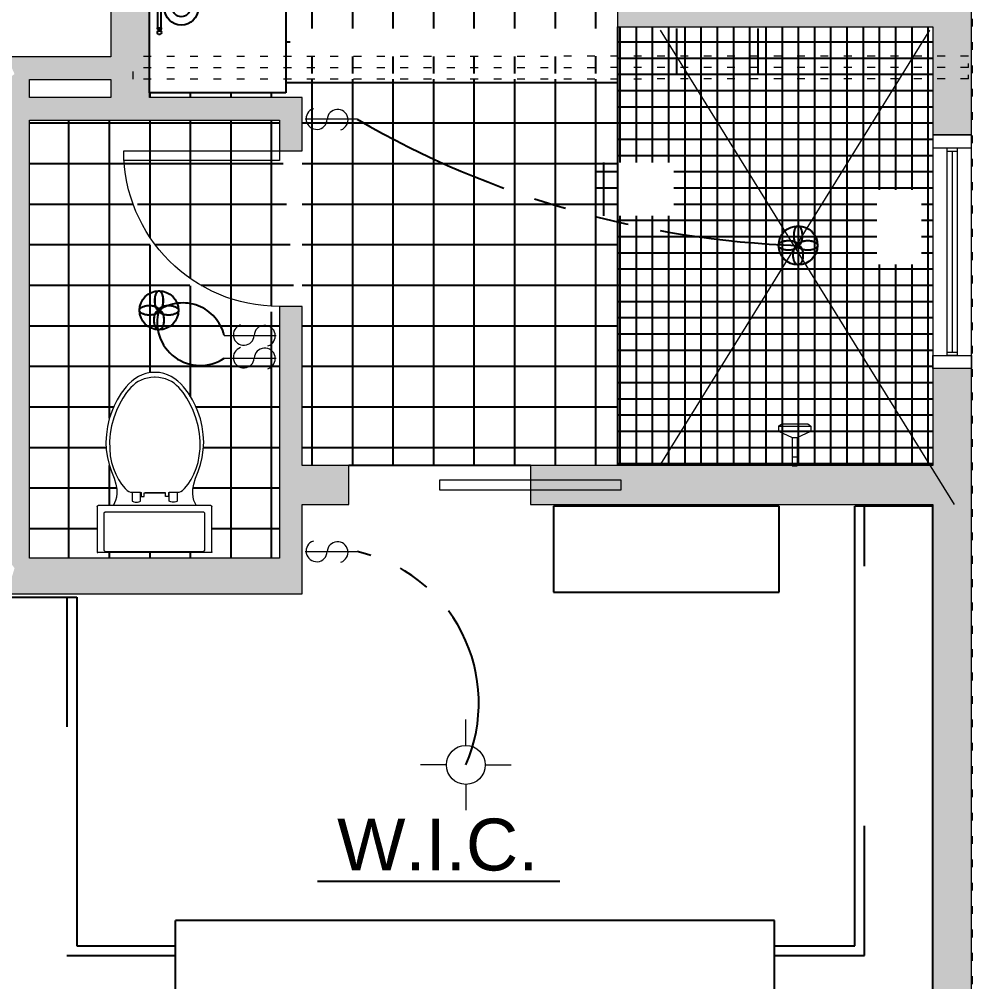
# Model space of a CAD drawing. Header units: inches. Extents: x -28708 to -16583, y 64755 to 66587.
# Drawn here: x -19464.8 to -19317.9, y 65792.7 to 65941 of the extents above; entities that cross this region are included whole.
import ezdxf

# ---------------------------------------------------------------- set-up
doc = ezdxf.new("R2010")
doc.units = ezdxf.units.IN
doc.header["$LTSCALE"] = 20
doc.header["$MEASUREMENT"] = 0
for name, pattern in [('Dashed Medium', [8, 2, -4, 2]), ('Dashed Small', [4, 1, -2, 1]), ('HIDDEN', [0.375, 0.25, -0.125]), ('PHANTOM', [2.5, 1.25, -0.25, 0.25, -0.25, 0.25, -0.25]), ('Solid', [0])]:
    doc.linetypes.add(name, pattern=pattern)
for name, color, linetype in [('COUNTER TOPS', 2, 'Continuous'), ('DOOR', 3, 'Continuous'), ('ELECTRICAL FIXTURES', 1, 'Continuous'), ('ELEVATION LINES', 8, 'HIDDEN'), ('HATCH', 9, 'Continuous'), ('SHELF', 1, 'Continuous'), ('TEXT', 3, 'Continuous'), ('WALL', 5, 'Continuous'), ('WINDOW', 2, 'Continuous')]:
    doc.layers.add(name, color=color, linetype=linetype)
for name, color, linetype, lineweight in [('Electrical', 1, 'Continuous', 25), ('FIXTURES_ INTERIOR', 1, 'Continuous', 5), ('SPWALL_OUTLINE', 7, 'Continuous', 0)]:
    doc.layers.add(name, color=color, linetype=linetype, lineweight=lineweight)
doc.styles.add('Arial', font='arial.ttf')

# ---------------------------------------------------------------- blocks, each defined once
blk = doc.blocks.new('A$C20AB7A1B')
at = {"layer": 'FIXTURES_ INTERIOR', "linetype": 'Solid'}
for p, q in [((7, 10), (7, 14)), ((4, 7), (0, 7)), ((10, 7), (14, 7)), ((7, 4), (7, 0))]:
    blk.add_line(p, q, dxfattribs=at)
blk.add_circle((7, 7), 3, dxfattribs=at)
blk = doc.blocks.new('A$C1B0C7031')
at = {"layer": 'FIXTURES_ INTERIOR', "linetype": 'Solid'}
blk.add_line((8, 1.62), (0, 1.62), dxfattribs=at)
for centre, radius, start, end in [((1.75, 1.7), 1.63, 107.9114, 357.2774), ((4.98, 1.53), 1.61, 288.6673, 176.5257)]:
    blk.add_arc(centre, radius, start, end, dxfattribs=at)
blk = doc.blocks.new('A$C3AEB0A9E')
at = {"layer": 'FIXTURES_ INTERIOR', "color": 1, "linetype": 'Solid'}
blk.add_line((8, 1.62), (0, 1.62), dxfattribs=at)
for centre, radius, start, end in [((1.75, 1.7), 1.63, 107.9114, 357.2774), ((4.98, 1.53), 1.61, 288.6673, 176.5257)]:
    blk.add_arc(centre, radius, start, end, dxfattribs=at)
blk = doc.blocks.new('A$C6980638A')
at = {"layer": 'ELECTRICAL FIXTURES', "linetype": 'Solid'}
for p, q in [((3.86, 8.93), (3.86, 7.24)), ((4.22, 7.24), (4.22, 8.93)), ((7.93, 9), (7.93, 9.02)), ((7.93, 9.02), (11.04, 9.02)), ((7.99, 8.88), (7.93, 9)), ((11.04, 9.02), (14.14, 9.02)), ((14.14, 9.02), (14.09, 8.89)), ((17.86, 8.93), (17.86, 7.78)), ((18.22, 7.78), (18.22, 8.93)), ((0, 7.51), (0.02, 7.64)), ((0.01, 7.4), (0, 7.51)), ((0.02, 7.64), (0.12, 7.76)), ((0.12, 7.76), (0.21, 7.81)), ((0.21, 7.81), (0.31, 7.82)), ((0.31, 7.82), (0.45, 7.79)), ((0.45, 7.79), (0.58, 7.68)), ((0.58, 7.68), (0.64, 7.75)), ((0.58, 7.68), (0.58, 7.33)), ((0.64, 7.75), (0.67, 7.73)), ((0.67, 7.73), (0.71, 7.64)), ((0.71, 7.64), (0.82, 7.74)), ((0.71, 7.38), (0.71, 7.64)), ((0.82, 7.74), (0.98, 7.82)), ((0.98, 7.82), (1.01, 7.8)), ((1.01, 7.8), (1.03, 7.76)), ((1.03, 7.78), (1.02, 7.24)), ((3.86, 7.78), (1.03, 7.78)), ((3.86, 7.78), (3.86, 7.78)), ((4.22, 7.78), (4.22, 7.78)), ((10.86, 7.78), (4.22, 7.78)), ((8.19, 8.8), (7.99, 8.88)), ((8.26, 8.74), (8.19, 8.8)), ((8.68, 8.68), (8.26, 8.74)), ((8.75, 8.62), (8.68, 8.68)), ((8.69, 8.51), (8.71, 8.58)), ((8.74, 8.48), (8.69, 8.51)), ((8.71, 8.58), (8.75, 8.62)), ((8.82, 8.41), (8.74, 8.48)), ((13.32, 8.62), (8.75, 8.62)), ((9.18, 8.34), (8.82, 8.41)), ((10.54, 8.28), (9.18, 8.34)), ((10.5, 8.22), (10.54, 8.28)), ((10.6, 8.13), (10.5, 8.22)), ((10.54, 8.28), (11.53, 8.28)), ((10.67, 7.99), (10.6, 8.13)), ((10.86, 7.77), (10.67, 7.99)), ((10.86, 6.7), (10.86, 7.77)), ((11.34, 7.91), (11.21, 7.79)), ((11.21, 6.69), (11.21, 7.79)), ((17.86, 7.78), (11.21, 7.78)), ((11.42, 8.06), (11.34, 7.91)), ((11.51, 8.15), (11.42, 8.06)), ((11.57, 8.22), (11.51, 8.15)), ((12.89, 8.34), (11.53, 8.28)), ((11.53, 8.28), (11.57, 8.22)), ((13.22, 8.4), (12.89, 8.34)), ((13.29, 8.46), (13.22, 8.4)), ((13.37, 8.49), (13.29, 8.46)), ((13.37, 8.67), (13.32, 8.62)), ((13.32, 8.62), (13.39, 8.54)), ((13.79, 8.73), (13.37, 8.67)), ((13.39, 8.54), (13.37, 8.49)), ((13.84, 8.77), (13.79, 8.73)), ((13.95, 8.82), (13.84, 8.77)), ((14.09, 8.89), (13.95, 8.82)), ((17.86, 7.78), (17.86, 6.71)), ((17.86, 7.78), (17.86, 7.78)), ((18.22, 6.69), (18.22, 7.78)), ((21.05, 7.78), (18.22, 7.78)), ((21.05, 7.78), (21.06, 7.8)), ((21.05, 7.24), (21.05, 7.78)), ((21.06, 7.8), (21.13, 7.81)), ((21.13, 7.81), (21.33, 7.68)), ((21.33, 7.68), (21.37, 7.64)), ((21.37, 7.64), (21.41, 7.74)), ((21.37, 7.64), (21.37, 7.38)), ((21.41, 7.74), (21.44, 7.75)), ((21.44, 7.75), (21.5, 7.68)), ((21.5, 7.68), (21.63, 7.79)), ((21.5, 7.33), (21.5, 7.68)), ((21.63, 7.79), (21.77, 7.82)), ((21.77, 7.82), (21.91, 7.79)), ((21.91, 7.79), (22.02, 7.68)), ((22.02, 7.68), (22.06, 7.61)), ((22.07, 7.51), (22.05, 7.38)), ((22.06, 7.61), (22.07, 7.51)), ((0.02, 7.4), (0.01, 7.4)), ((0.05, 7.33), (0.02, 7.4)), ((0.16, 7.22), (0.05, 7.33)), ((0.31, 7.19), (0.16, 7.22)), ((0.45, 7.22), (0.31, 7.19)), ((0.58, 7.33), (0.45, 7.22)), ((0.61, 7.27), (0.58, 7.33)), ((0.66, 7.28), (0.61, 7.27)), ((0.71, 7.38), (0.66, 7.28)), ((0.74, 7.33), (0.71, 7.38)), ((0.96, 7.19), (0.74, 7.33)), ((1.02, 7.24), (0.96, 7.19)), ((1.02, 7.24), (3.86, 7.24)), ((3.86, 7.24), (3.86, 6.71)), ((4.22, 6.69), (4.22, 7.24)), ((4.22, 7.24), (10.86, 7.24)), ((11.21, 7.24), (17.86, 7.24)), ((18.22, 7.24), (21.05, 7.24)), ((21.11, 7.19), (21.04, 7.25)), ((21.25, 7.27), (21.11, 7.19)), ((21.37, 7.38), (21.25, 7.27)), ((21.41, 7.28), (21.37, 7.38)), ((21.45, 7.26), (21.41, 7.28)), ((21.5, 7.33), (21.45, 7.26)), ((21.63, 7.22), (21.5, 7.33)), ((21.77, 7.19), (21.63, 7.22)), ((21.86, 7.2), (21.77, 7.19)), ((21.95, 7.25), (21.86, 7.2)), ((22.05, 7.38), (21.95, 7.25))]:
    blk.add_line(p, q, dxfattribs=at)
for centre, radius in [((4.03, 4.12), 2.59), ((11.04, 4.13), 2.59), ((18.04, 4.13), 2.59), ((4.04, 4.13), 1.32), ((11.04, 4.13), 1.32), ((18.04, 4.13), 1.32), ((11.04, 0.88), 0.875), ((11.04, 0.88), 0.625)]:
    blk.add_circle(centre, radius, dxfattribs=at)
for centre, radius, start, end in [((11.01, 8.24), 0.494, 252.5031, 294.4345), ((4.04, 7.34), 0.208, 208.7455, 331.2219), ((11.04, 6.33), 1.01, 359.986, 179.972), ((0.17, 3.37), 10.3, 349.5485, 16.7194), ((2.63, 3.52), 8.02, 344.3919, 21.2105), ((11.04, 7.35), 0.209, 212.1915, 327.7725), ((19.45, 3.52), 8.02, 158.7888, 195.6086), ((21.91, 3.37), 10.3, 163.2895, 190.4411), ((18.04, 7.34), 0.211, 209.5214, 328.8075), ((11.04, 1.7), 0.767, 194.9231, 345.0946)]:
    blk.add_arc(centre, radius, start, end, dxfattribs=at)
blk = doc.blocks.new('A$C5F5B123E')
at = {"layer": 'ELECTRICAL FIXTURES', "linetype": 'Solid'}
for p, q in [((2.79, 5.91), (2.84, 5.95)), ((2.84, 5.95), (2.89, 5.98)), ((2.89, 5.98), (2.95, 5.99)), ((2.95, 5.99), (3, 6)), ((3, 6), (3, 6)), ((3, 6), (3.05, 5.99)), ((3.05, 5.99), (3.11, 5.98)), ((3.11, 5.98), (3.16, 5.95)), ((3.16, 5.95), (3.21, 5.91)), ((2.38, 4.76), (2.4, 4.89)), ((2.38, 4.63), (2.38, 4.76)), ((2.38, 4.5), (2.38, 4.63)), ((2.38, 4.37), (2.38, 4.5)), ((2.4, 4.89), (2.41, 5.01)), ((2.41, 5.01), (2.43, 5.13)), ((2.43, 5.13), (2.46, 5.25)), ((2.46, 5.25), (2.49, 5.36)), ((2.49, 5.36), (2.52, 5.46)), ((2.52, 5.46), (2.56, 5.56)), ((2.56, 5.56), (2.6, 5.65)), ((2.6, 5.65), (2.64, 5.73)), ((2.64, 5.73), (2.69, 5.8)), ((2.69, 5.8), (2.74, 5.86)), ((2.74, 5.86), (2.79, 5.91)), ((3.21, 5.91), (3.26, 5.86)), ((3.26, 5.86), (3.31, 5.8)), ((3.31, 5.8), (3.36, 5.73)), ((3.36, 5.73), (3.4, 5.65)), ((3.4, 5.65), (3.44, 5.56)), ((3.44, 5.56), (3.48, 5.46)), ((3.48, 5.46), (3.51, 5.36)), ((3.51, 5.36), (3.54, 5.25)), ((3.54, 5.25), (3.57, 5.13)), ((3.57, 5.13), (3.59, 5.01)), ((3.59, 5.01), (3.6, 4.89)), ((3.6, 4.89), (3.62, 4.76)), ((3.62, 4.76), (3.62, 4.63)), ((3.62, 4.63), (3.63, 4.5)), ((3.63, 4.5), (3.62, 4.37)), ((0, 3), (0.01, 3.07)), ((0.01, 2.93), (0, 3)), ((0.01, 3.07), (0.02, 3.13)), ((0.02, 3.13), (0.05, 3.19)), ((0.05, 3.19), (0.09, 3.26)), ((0.09, 3.26), (0.14, 3.32)), ((0.14, 3.32), (0.2, 3.37)), ((0.2, 3.37), (0.27, 3.43)), ((0.27, 3.43), (0.35, 3.48)), ((0.35, 3.48), (0.44, 3.53)), ((0.44, 3.53), (0.54, 3.57)), ((0.54, 3.57), (0.64, 3.61)), ((0.64, 3.61), (0.75, 3.65)), ((0.75, 3.65), (0.87, 3.68)), ((0.87, 3.68), (0.99, 3.7)), ((0.99, 3.7), (1.11, 3.72)), ((1.11, 3.72), (1.24, 3.74)), ((1.24, 3.74), (1.37, 3.75)), ((1.37, 3.75), (1.5, 3.75)), ((1.5, 3.75), (1.5, 3.75)), ((1.5, 3.75), (1.63, 3.75)), ((1.63, 3.75), (1.76, 3.74)), ((1.76, 3.74), (1.89, 3.72)), ((1.89, 3.72), (2.01, 3.7)), ((2.01, 3.7), (2.13, 3.68)), ((2.13, 3.68), (2.25, 3.65)), ((2.25, 3.65), (2.36, 3.61)), ((2.36, 3.61), (2.46, 3.57)), ((2.38, 4.24), (2.38, 4.37)), ((2.4, 4.11), (2.38, 4.24)), ((2.41, 3.99), (2.4, 4.11)), ((2.43, 3.87), (2.41, 3.99)), ((2.46, 3.75), (2.43, 3.87)), ((2.49, 3.64), (2.46, 3.75)), ((2.46, 3.57), (2.56, 3.53)), ((2.52, 3.54), (2.49, 3.64)), ((2.56, 3.44), (2.52, 3.54)), ((2.56, 3.53), (2.65, 3.48)), ((2.6, 3.35), (2.56, 3.44)), ((2.64, 3.27), (2.6, 3.35)), ((2.69, 3.2), (2.64, 3.27)), ((2.65, 3.48), (2.73, 3.43)), ((2.74, 3.14), (2.69, 3.2)), ((2.73, 3.43), (2.8, 3.38)), ((2.79, 3.09), (2.74, 3.14)), ((2.84, 3.05), (2.79, 3.09)), ((2.8, 3.38), (2.86, 3.32)), ((2.81, 2.95), (2.87, 2.98)), ((2.89, 3.02), (2.84, 3.05)), ((2.86, 3.32), (2.91, 3.26)), ((2.87, 2.98), (2.93, 2.99)), ((2.95, 3.01), (2.89, 3.02)), ((2.91, 3.26), (2.95, 3.19)), ((2.93, 2.99), (3, 3)), ((2.95, 3.19), (2.98, 3.13)), ((3, 3), (2.95, 3.01)), ((2.98, 3.13), (2.99, 3.07)), ((2.99, 3.07), (3, 3)), ((3, 3), (2.99, 2.93)), ((3, 3), (3.01, 3.07)), ((3.05, 3.01), (3, 3)), ((3.01, 2.93), (3, 3)), ((3, 3), (3, 3)), ((3, 3), (3.07, 2.99)), ((3.01, 3.07), (3.02, 3.13)), ((3.02, 3.13), (3.05, 3.19)), ((3.05, 3.19), (3.09, 3.26)), ((3.11, 3.02), (3.05, 3.01)), ((3.07, 2.99), (3.13, 2.98)), ((3.09, 3.26), (3.14, 3.32)), ((3.16, 3.05), (3.11, 3.02)), ((3.13, 2.98), (3.19, 2.95)), ((3.14, 3.32), (3.2, 3.37)), ((3.21, 3.09), (3.16, 3.05)), ((3.2, 3.37), (3.27, 3.43)), ((3.26, 3.14), (3.21, 3.09)), ((3.31, 3.2), (3.26, 3.14)), ((3.27, 3.43), (3.35, 3.48)), ((3.36, 3.27), (3.31, 3.2)), ((3.35, 3.48), (3.44, 3.53)), ((3.4, 3.35), (3.36, 3.27)), ((3.44, 3.44), (3.4, 3.35)), ((3.44, 3.53), (3.54, 3.57)), ((3.48, 3.54), (3.44, 3.44)), ((3.51, 3.64), (3.48, 3.54)), ((3.54, 3.75), (3.51, 3.64)), ((3.57, 3.87), (3.54, 3.75)), ((3.54, 3.57), (3.64, 3.61)), ((3.59, 3.99), (3.57, 3.87)), ((3.6, 4.11), (3.59, 3.99)), ((3.62, 4.24), (3.6, 4.11)), ((3.62, 4.37), (3.62, 4.24)), ((3.64, 3.61), (3.75, 3.65)), ((3.75, 3.65), (3.87, 3.68)), ((3.87, 3.68), (3.99, 3.7)), ((3.99, 3.7), (4.11, 3.72)), ((4.11, 3.72), (4.24, 3.74)), ((4.24, 3.74), (4.37, 3.75)), ((4.37, 3.75), (4.5, 3.75)), ((4.5, 3.75), (4.5, 3.75)), ((4.5, 3.75), (4.63, 3.75)), ((4.63, 3.75), (4.76, 3.74)), ((4.76, 3.74), (4.89, 3.72)), ((4.89, 3.72), (5.01, 3.7)), ((5.01, 3.7), (5.13, 3.68)), ((5.13, 3.68), (5.25, 3.65)), ((5.25, 3.65), (5.36, 3.61)), ((5.36, 3.61), (5.46, 3.57)), ((5.46, 3.57), (5.56, 3.53)), ((5.56, 3.53), (5.65, 3.48)), ((5.65, 3.48), (5.73, 3.43)), ((5.73, 3.43), (5.8, 3.38)), ((5.8, 3.38), (5.86, 3.32)), ((5.86, 3.32), (5.91, 3.26)), ((5.91, 3.26), (5.95, 3.19)), ((5.95, 3.19), (5.98, 3.13)), ((5.98, 3.13), (5.99, 3.07)), ((5.99, 3.07), (6, 3)), ((6, 3), (5.99, 2.93)), ((0.02, 2.87), (0.01, 2.93)), ((0.05, 2.81), (0.02, 2.87)), ((0.09, 2.74), (0.05, 2.81)), ((0.14, 2.68), (0.09, 2.74)), ((0.2, 2.63), (0.14, 2.68)), ((0.27, 2.57), (0.2, 2.63)), ((0.35, 2.52), (0.27, 2.57)), ((0.44, 2.47), (0.35, 2.52)), ((0.54, 2.43), (0.44, 2.47)), ((0.64, 2.39), (0.54, 2.43)), ((0.75, 2.35), (0.64, 2.39)), ((0.87, 2.32), (0.75, 2.35)), ((0.99, 2.3), (0.87, 2.32)), ((1.11, 2.28), (0.99, 2.3)), ((1.24, 2.26), (1.11, 2.28)), ((1.37, 2.25), (1.24, 2.26)), ((1.5, 2.25), (1.37, 2.25)), ((1.63, 2.25), (1.5, 2.25)), ((1.76, 2.26), (1.63, 2.25)), ((1.89, 2.28), (1.76, 2.26)), ((2.01, 2.3), (1.89, 2.28)), ((2.13, 2.32), (2.01, 2.3)), ((2.25, 2.35), (2.13, 2.32)), ((2.36, 2.39), (2.25, 2.35)), ((2.25, 1.63), (2.26, 1.76)), ((2.25, 1.5), (2.25, 1.63)), ((2.25, 1.37), (2.25, 1.5)), ((2.26, 1.76), (2.28, 1.89)), ((2.28, 1.89), (2.3, 2.01)), ((2.3, 2.01), (2.32, 2.13)), ((2.32, 2.13), (2.35, 2.25)), ((2.35, 2.25), (2.39, 2.36)), ((2.46, 2.43), (2.36, 2.39)), ((2.39, 2.36), (2.43, 2.46)), ((2.43, 2.46), (2.47, 2.56)), ((2.56, 2.47), (2.46, 2.43)), ((2.47, 2.56), (2.52, 2.65)), ((2.52, 2.65), (2.57, 2.73)), ((2.65, 2.52), (2.56, 2.47)), ((2.57, 2.73), (2.63, 2.8)), ((2.63, 2.8), (2.68, 2.86)), ((2.73, 2.57), (2.65, 2.52)), ((2.68, 2.86), (2.74, 2.91)), ((2.8, 2.63), (2.73, 2.57)), ((2.74, 2.91), (2.81, 2.95)), ((2.86, 2.68), (2.8, 2.63)), ((2.91, 2.74), (2.86, 2.68)), ((2.95, 2.81), (2.91, 2.74)), ((2.98, 2.87), (2.95, 2.81)), ((2.99, 2.93), (2.98, 2.87)), ((3.02, 2.87), (3.01, 2.93)), ((3.05, 2.81), (3.02, 2.87)), ((3.09, 2.74), (3.05, 2.81)), ((3.14, 2.68), (3.09, 2.74)), ((3.2, 2.63), (3.14, 2.68)), ((3.19, 2.95), (3.26, 2.91)), ((3.27, 2.57), (3.2, 2.63)), ((3.26, 2.91), (3.32, 2.86)), ((3.35, 2.52), (3.27, 2.57)), ((3.32, 2.86), (3.38, 2.8)), ((3.44, 2.47), (3.35, 2.52)), ((3.38, 2.8), (3.43, 2.73)), ((3.43, 2.73), (3.48, 2.65)), ((3.54, 2.43), (3.44, 2.47)), ((3.48, 2.65), (3.53, 2.56)), ((3.53, 2.56), (3.57, 2.46)), ((3.64, 2.39), (3.54, 2.43)), ((3.57, 2.46), (3.61, 2.36)), ((3.61, 2.36), (3.65, 2.25)), ((3.75, 2.35), (3.64, 2.39)), ((3.65, 2.25), (3.68, 2.13)), ((3.68, 2.13), (3.71, 2.01)), ((3.71, 2.01), (3.72, 1.89)), ((3.72, 1.89), (3.74, 1.76)), ((3.74, 1.76), (3.75, 1.63)), ((3.87, 2.32), (3.75, 2.35)), ((3.75, 1.63), (3.75, 1.5)), ((3.75, 1.5), (3.75, 1.37)), ((3.99, 2.3), (3.87, 2.32)), ((4.11, 2.28), (3.99, 2.3)), ((4.24, 2.26), (4.11, 2.28)), ((4.37, 2.25), (4.24, 2.26)), ((4.5, 2.25), (4.37, 2.25)), ((4.63, 2.25), (4.5, 2.25)), ((4.76, 2.26), (4.63, 2.25)), ((4.89, 2.28), (4.76, 2.26)), ((5.01, 2.3), (4.89, 2.28)), ((5.13, 2.32), (5.01, 2.3)), ((5.25, 2.35), (5.13, 2.32)), ((5.36, 2.39), (5.25, 2.35)), ((5.46, 2.43), (5.36, 2.39)), ((5.56, 2.47), (5.46, 2.43)), ((5.65, 2.52), (5.56, 2.47)), ((5.73, 2.57), (5.65, 2.52)), ((5.8, 2.63), (5.73, 2.57)), ((5.86, 2.68), (5.8, 2.63)), ((5.91, 2.74), (5.86, 2.68)), ((5.95, 2.81), (5.91, 2.74)), ((5.98, 2.87), (5.95, 2.81)), ((5.99, 2.93), (5.98, 2.87)), ((2.26, 1.24), (2.25, 1.37)), ((2.28, 1.11), (2.26, 1.24)), ((2.3, 0.99), (2.28, 1.11)), ((2.32, 0.87), (2.3, 0.99)), ((2.35, 0.75), (2.32, 0.87)), ((2.39, 0.64), (2.35, 0.75)), ((2.43, 0.54), (2.39, 0.64)), ((2.47, 0.44), (2.43, 0.54)), ((2.52, 0.35), (2.47, 0.44)), ((2.57, 0.27), (2.52, 0.35)), ((2.63, 0.2), (2.57, 0.27)), ((2.68, 0.14), (2.63, 0.2)), ((2.74, 0.09), (2.68, 0.14)), ((2.81, 0.05), (2.74, 0.09)), ((2.87, 0.02), (2.81, 0.05)), ((2.93, 0.01), (2.87, 0.02)), ((3, 0), (2.93, 0.01)), ((3.07, 0.01), (3, 0)), ((3.13, 0.02), (3.07, 0.01)), ((3.19, 0.05), (3.13, 0.02)), ((3.26, 0.09), (3.19, 0.05)), ((3.32, 0.14), (3.26, 0.09)), ((3.38, 0.2), (3.32, 0.14)), ((3.43, 0.27), (3.38, 0.2)), ((3.48, 0.35), (3.43, 0.27)), ((3.53, 0.44), (3.48, 0.35)), ((3.57, 0.54), (3.53, 0.44)), ((3.61, 0.64), (3.57, 0.54)), ((3.65, 0.75), (3.61, 0.64)), ((3.68, 0.87), (3.65, 0.75)), ((3.71, 0.99), (3.68, 0.87)), ((3.72, 1.11), (3.71, 0.99)), ((3.74, 1.24), (3.72, 1.11)), ((3.75, 1.37), (3.74, 1.24))]:
    blk.add_line(p, q, dxfattribs=at)
blk.add_circle((3, 3), 3, dxfattribs=at)
blk = doc.blocks.new('A$C249171AF')
at = {"layer": 'ELECTRICAL FIXTURES', "linetype": 'Solid'}
for p, q in [((2.79, 5.91), (2.84, 5.95)), ((2.84, 5.95), (2.89, 5.98)), ((2.89, 5.98), (2.95, 5.99)), ((2.95, 5.99), (3, 6)), ((3, 6), (3, 6)), ((3, 6), (3.05, 5.99)), ((3.05, 5.99), (3.11, 5.98)), ((3.11, 5.98), (3.16, 5.95)), ((3.16, 5.95), (3.21, 5.91)), ((2.37, 4.5), (2.38, 4.63)), ((2.38, 4.37), (2.37, 4.5)), ((2.38, 4.76), (2.4, 4.89)), ((2.38, 4.63), (2.38, 4.76)), ((2.4, 4.89), (2.41, 5.01)), ((2.41, 5.01), (2.43, 5.13)), ((2.43, 5.13), (2.46, 5.25)), ((2.46, 5.25), (2.49, 5.36)), ((2.49, 5.36), (2.52, 5.46)), ((2.52, 5.46), (2.56, 5.56)), ((2.56, 5.56), (2.6, 5.65)), ((2.6, 5.65), (2.64, 5.73)), ((2.64, 5.73), (2.69, 5.8)), ((2.69, 5.8), (2.74, 5.86)), ((2.74, 5.86), (2.79, 5.91)), ((3.21, 5.91), (3.26, 5.86)), ((3.26, 5.86), (3.31, 5.8)), ((3.31, 5.8), (3.36, 5.73)), ((3.36, 5.73), (3.4, 5.65)), ((3.4, 5.65), (3.44, 5.56)), ((3.44, 5.56), (3.48, 5.46)), ((3.48, 5.46), (3.51, 5.36)), ((3.51, 5.36), (3.54, 5.25)), ((3.54, 5.25), (3.57, 5.13)), ((3.57, 5.13), (3.59, 5.01)), ((3.59, 5.01), (3.6, 4.89)), ((3.6, 4.89), (3.62, 4.76)), ((3.62, 4.76), (3.62, 4.63)), ((3.62, 4.63), (3.62, 4.5)), ((3.62, 4.5), (3.62, 4.37)), ((0, 3), (0.01, 3.07)), ((0.01, 2.93), (0, 3)), ((0.01, 3.07), (0.02, 3.13)), ((0.02, 3.13), (0.05, 3.19)), ((0.05, 3.19), (0.09, 3.26)), ((0.09, 3.26), (0.14, 3.32)), ((0.14, 3.32), (0.2, 3.37)), ((0.2, 3.37), (0.27, 3.43)), ((0.27, 3.43), (0.35, 3.48)), ((0.35, 3.48), (0.44, 3.53)), ((0.44, 3.53), (0.54, 3.57)), ((0.54, 3.57), (0.64, 3.61)), ((0.64, 3.61), (0.75, 3.65)), ((0.75, 3.65), (0.87, 3.68)), ((0.87, 3.68), (0.99, 3.7)), ((0.99, 3.7), (1.11, 3.72)), ((1.11, 3.72), (1.24, 3.74)), ((1.24, 3.74), (1.37, 3.75)), ((1.37, 3.75), (1.5, 3.75)), ((1.5, 3.75), (1.5, 3.75)), ((1.5, 3.75), (1.63, 3.75)), ((1.63, 3.75), (1.76, 3.74)), ((1.76, 3.74), (1.89, 3.72)), ((1.89, 3.72), (2.01, 3.7)), ((2.01, 3.7), (2.13, 3.68)), ((2.13, 3.68), (2.25, 3.65)), ((2.25, 3.65), (2.36, 3.61)), ((2.36, 3.61), (2.46, 3.57)), ((2.38, 4.24), (2.38, 4.37)), ((2.4, 4.11), (2.38, 4.24)), ((2.41, 3.99), (2.4, 4.11)), ((2.43, 3.87), (2.41, 3.99)), ((2.46, 3.75), (2.43, 3.87)), ((2.49, 3.64), (2.46, 3.75)), ((2.46, 3.57), (2.56, 3.53)), ((2.52, 3.54), (2.49, 3.64)), ((2.56, 3.44), (2.52, 3.54)), ((2.56, 3.53), (2.65, 3.48)), ((2.6, 3.35), (2.56, 3.44)), ((2.64, 3.27), (2.6, 3.35)), ((2.69, 3.2), (2.64, 3.27)), ((2.65, 3.48), (2.73, 3.43)), ((2.74, 3.14), (2.69, 3.2)), ((2.73, 3.43), (2.8, 3.37)), ((2.79, 3.09), (2.74, 3.14)), ((2.84, 3.05), (2.79, 3.09)), ((2.8, 3.37), (2.86, 3.32)), ((2.81, 2.95), (2.87, 2.98)), ((2.89, 3.02), (2.84, 3.05)), ((2.86, 3.32), (2.91, 3.26)), ((2.87, 2.98), (2.93, 2.99)), ((2.95, 3.01), (2.89, 3.02)), ((2.91, 3.26), (2.95, 3.19)), ((2.93, 2.99), (3, 3)), ((2.95, 3.19), (2.98, 3.13)), ((3, 3), (2.95, 3.01)), ((2.98, 3.13), (2.99, 3.07)), ((2.99, 3.07), (3, 3)), ((3, 3), (2.99, 2.93)), ((3, 3), (3.01, 3.07)), ((3.05, 3.01), (3, 3)), ((3.01, 2.93), (3, 3)), ((3, 3), (3, 3)), ((3, 3), (3.07, 2.99)), ((3.01, 3.07), (3.02, 3.13)), ((3.02, 3.13), (3.05, 3.19)), ((3.05, 3.19), (3.09, 3.26)), ((3.11, 3.02), (3.05, 3.01)), ((3.07, 2.99), (3.13, 2.98)), ((3.09, 3.26), (3.14, 3.32)), ((3.16, 3.05), (3.11, 3.02)), ((3.13, 2.98), (3.19, 2.95)), ((3.14, 3.32), (3.2, 3.37)), ((3.21, 3.09), (3.16, 3.05)), ((3.2, 3.37), (3.27, 3.43)), ((3.26, 3.14), (3.21, 3.09)), ((3.31, 3.2), (3.26, 3.14)), ((3.27, 3.43), (3.35, 3.48)), ((3.36, 3.27), (3.31, 3.2)), ((3.35, 3.48), (3.44, 3.53)), ((3.4, 3.35), (3.36, 3.27)), ((3.44, 3.44), (3.4, 3.35)), ((3.44, 3.53), (3.54, 3.57)), ((3.48, 3.54), (3.44, 3.44)), ((3.51, 3.64), (3.48, 3.54)), ((3.54, 3.75), (3.51, 3.64)), ((3.57, 3.87), (3.54, 3.75)), ((3.54, 3.57), (3.64, 3.61)), ((3.59, 3.99), (3.57, 3.87)), ((3.6, 4.11), (3.59, 3.99)), ((3.62, 4.24), (3.6, 4.11)), ((3.62, 4.37), (3.62, 4.24)), ((3.64, 3.61), (3.75, 3.65)), ((3.75, 3.65), (3.87, 3.68)), ((3.87, 3.68), (3.99, 3.7)), ((3.99, 3.7), (4.11, 3.72)), ((4.11, 3.72), (4.24, 3.74)), ((4.24, 3.74), (4.37, 3.75)), ((4.37, 3.75), (4.5, 3.75)), ((4.5, 3.75), (4.5, 3.75)), ((4.5, 3.75), (4.63, 3.75)), ((4.63, 3.75), (4.76, 3.74)), ((4.76, 3.74), (4.89, 3.72)), ((4.89, 3.72), (5.01, 3.7)), ((5.01, 3.7), (5.13, 3.68)), ((5.13, 3.68), (5.25, 3.65)), ((5.25, 3.65), (5.36, 3.61)), ((5.36, 3.61), (5.46, 3.57)), ((5.46, 3.57), (5.56, 3.53)), ((5.56, 3.53), (5.65, 3.48)), ((5.65, 3.48), (5.73, 3.43)), ((5.73, 3.43), (5.8, 3.37)), ((5.8, 3.37), (5.86, 3.32)), ((5.86, 3.32), (5.91, 3.26)), ((5.91, 3.26), (5.95, 3.19)), ((5.95, 3.19), (5.98, 3.13)), ((5.98, 3.13), (5.99, 3.07)), ((5.99, 3.07), (6, 3)), ((6, 3), (5.99, 2.93)), ((0.02, 2.87), (0.01, 2.93)), ((0.05, 2.81), (0.02, 2.87)), ((0.09, 2.74), (0.05, 2.81)), ((0.14, 2.68), (0.09, 2.74)), ((0.2, 2.62), (0.14, 2.68)), ((0.27, 2.57), (0.2, 2.62)), ((0.35, 2.52), (0.27, 2.57)), ((0.44, 2.47), (0.35, 2.52)), ((0.54, 2.43), (0.44, 2.47)), ((0.64, 2.39), (0.54, 2.43)), ((0.75, 2.35), (0.64, 2.39)), ((0.87, 2.32), (0.75, 2.35)), ((0.99, 2.3), (0.87, 2.32)), ((1.11, 2.28), (0.99, 2.3)), ((1.24, 2.26), (1.11, 2.28)), ((1.37, 2.25), (1.24, 2.26)), ((1.5, 2.25), (1.37, 2.25)), ((1.63, 2.25), (1.5, 2.25)), ((1.76, 2.26), (1.63, 2.25)), ((1.89, 2.28), (1.76, 2.26)), ((2.01, 2.3), (1.89, 2.28)), ((2.13, 2.32), (2.01, 2.3)), ((2.25, 2.35), (2.13, 2.32)), ((2.36, 2.39), (2.25, 2.35)), ((2.25, 1.63), (2.26, 1.76)), ((2.25, 1.5), (2.25, 1.63)), ((2.25, 1.37), (2.25, 1.5)), ((2.26, 1.76), (2.28, 1.89)), ((2.28, 1.89), (2.3, 2.01)), ((2.3, 2.01), (2.32, 2.13)), ((2.32, 2.13), (2.35, 2.25)), ((2.35, 2.25), (2.39, 2.36)), ((2.46, 2.43), (2.36, 2.39)), ((2.39, 2.36), (2.43, 2.46)), ((2.43, 2.46), (2.47, 2.56)), ((2.56, 2.47), (2.46, 2.43)), ((2.47, 2.56), (2.52, 2.65)), ((2.52, 2.65), (2.57, 2.73)), ((2.65, 2.52), (2.56, 2.47)), ((2.57, 2.73), (2.62, 2.8)), ((2.62, 2.8), (2.68, 2.86)), ((2.73, 2.57), (2.65, 2.52)), ((2.68, 2.86), (2.74, 2.91)), ((2.8, 2.63), (2.73, 2.57)), ((2.74, 2.91), (2.81, 2.95)), ((2.86, 2.68), (2.8, 2.63)), ((2.91, 2.74), (2.86, 2.68)), ((2.95, 2.81), (2.91, 2.74)), ((2.98, 2.87), (2.95, 2.81)), ((2.99, 2.93), (2.98, 2.87)), ((3.02, 2.87), (3.01, 2.93)), ((3.05, 2.81), (3.02, 2.87)), ((3.09, 2.74), (3.05, 2.81)), ((3.14, 2.68), (3.09, 2.74)), ((3.2, 2.62), (3.14, 2.68)), ((3.19, 2.95), (3.26, 2.91)), ((3.27, 2.57), (3.2, 2.62)), ((3.26, 2.91), (3.32, 2.86)), ((3.35, 2.52), (3.27, 2.57)), ((3.32, 2.86), (3.37, 2.8)), ((3.44, 2.47), (3.35, 2.52)), ((3.37, 2.8), (3.43, 2.73)), ((3.43, 2.73), (3.48, 2.65)), ((3.54, 2.43), (3.44, 2.47)), ((3.48, 2.65), (3.53, 2.56)), ((3.53, 2.56), (3.57, 2.46)), ((3.64, 2.39), (3.54, 2.43)), ((3.57, 2.46), (3.61, 2.36)), ((3.61, 2.36), (3.65, 2.25)), ((3.75, 2.35), (3.64, 2.39)), ((3.65, 2.25), (3.68, 2.13)), ((3.68, 2.13), (3.7, 2.01)), ((3.7, 2.01), (3.72, 1.89)), ((3.72, 1.89), (3.74, 1.76)), ((3.74, 1.76), (3.75, 1.63)), ((3.87, 2.32), (3.75, 2.35)), ((3.75, 1.63), (3.75, 1.5)), ((3.75, 1.5), (3.75, 1.37)), ((3.99, 2.3), (3.87, 2.32)), ((4.11, 2.28), (3.99, 2.3)), ((4.24, 2.26), (4.11, 2.28)), ((4.37, 2.25), (4.24, 2.26)), ((4.5, 2.25), (4.37, 2.25)), ((4.63, 2.25), (4.5, 2.25)), ((4.76, 2.26), (4.63, 2.25)), ((4.89, 2.28), (4.76, 2.26)), ((5.01, 2.3), (4.89, 2.28)), ((5.13, 2.32), (5.01, 2.3)), ((5.25, 2.35), (5.13, 2.32)), ((5.36, 2.39), (5.25, 2.35)), ((5.46, 2.43), (5.36, 2.39)), ((5.56, 2.47), (5.46, 2.43)), ((5.65, 2.52), (5.56, 2.47)), ((5.73, 2.57), (5.65, 2.52)), ((5.8, 2.63), (5.73, 2.57)), ((5.86, 2.68), (5.8, 2.63)), ((5.91, 2.74), (5.86, 2.68)), ((5.95, 2.81), (5.91, 2.74)), ((5.98, 2.87), (5.95, 2.81)), ((5.99, 2.93), (5.98, 2.87)), ((2.26, 1.24), (2.25, 1.37)), ((2.28, 1.11), (2.26, 1.24)), ((2.3, 0.99), (2.28, 1.11)), ((2.32, 0.87), (2.3, 0.99)), ((2.35, 0.75), (2.32, 0.87)), ((2.39, 0.64), (2.35, 0.75)), ((2.43, 0.54), (2.39, 0.64)), ((2.47, 0.44), (2.43, 0.54)), ((2.52, 0.35), (2.47, 0.44)), ((2.57, 0.27), (2.52, 0.35)), ((2.63, 0.2), (2.57, 0.27)), ((2.68, 0.14), (2.63, 0.2)), ((2.74, 0.09), (2.68, 0.14)), ((2.81, 0.05), (2.74, 0.09)), ((2.87, 0.02), (2.81, 0.05)), ((2.93, 0.01), (2.87, 0.02)), ((3, 0), (2.93, 0.01)), ((3.07, 0.01), (3, 0)), ((3.13, 0.02), (3.07, 0.01)), ((3.19, 0.05), (3.13, 0.02)), ((3.26, 0.09), (3.19, 0.05)), ((3.32, 0.14), (3.26, 0.09)), ((3.38, 0.2), (3.32, 0.14)), ((3.43, 0.27), (3.38, 0.2)), ((3.48, 0.35), (3.43, 0.27)), ((3.53, 0.44), (3.48, 0.35)), ((3.57, 0.54), (3.53, 0.44)), ((3.61, 0.64), (3.57, 0.54)), ((3.65, 0.75), (3.61, 0.64)), ((3.68, 0.87), (3.65, 0.75)), ((3.7, 0.99), (3.68, 0.87)), ((3.72, 1.11), (3.7, 0.99)), ((3.74, 1.24), (3.72, 1.11)), ((3.75, 1.37), (3.74, 1.24))]:
    blk.add_line(p, q, dxfattribs=at)
blk.add_circle((3, 3), 3, dxfattribs=at)
blk = doc.blocks.new('A$C5BAE7CA6')
at = {"layer": 'WALL', "linetype": 'Continuous', "lineweight": 0}
for points in [[(461.25, 275.01), (462.96, 272.67), (467.25, 271.51), (467.25, 355.26), (463.25, 355.93), (461.25, 355.26)], [(594, 290.26), (588, 290.26), (588, 283.13), (589.71, 280.8), (594, 279.63)], [(588, 279.63), (589.71, 280.8), (588, 283.13), (539.38, 283.13), (539.38, 279.63)], [(594, 279.63), (589.71, 280.8), (588, 279.63), (588, 263.01), (594, 263.01)], [(461.25, 271.51), (462.96, 272.67), (461.25, 275.01), (445.25, 275.01), (446.42, 272.38), (448.75, 271.51)], [(445.25, 265.26), (447.87, 266.42), (448.75, 268.76), (448.75, 271.51), (446.42, 272.38), (445.25, 271.51)], [(461.25, 268.76), (463.25, 268.09), (467.25, 268.76), (467.25, 271.51), (462.96, 272.67), (461.25, 271.51)], [(461.25, 265.26), (463.25, 268.09), (461.25, 268.76), (448.75, 268.76), (447.87, 266.42), (448.75, 265.26)], [(487.25, 265.26), (490.75, 268.76), (467.25, 268.76), (463.25, 268.09), (461.25, 265.26)], [(487.25, 260.55), (490.75, 260.55), (490.75, 268.76), (487.25, 265.26)], [(445.25, 197.76), (446.42, 196.21), (448.75, 197.76), (448.75, 265.26), (447.87, 266.42), (445.25, 265.26)], [(487.25, 206.01), (490.08, 208.01), (490.75, 212.01), (490.75, 236.55), (487.25, 236.55)], [(594, 227.01), (588, 227.01), (588, 212.01), (589.5, 208.01), (594, 206.01)], [(497.97, 206.01), (497.97, 212.01), (490.75, 212.01), (490.08, 208.01), (490.75, 206.01)], [(588, 206.01), (589.5, 208.01), (588, 212.01), (525.97, 212.01), (525.97, 206.01)], [(487.25, 197.76), (490.75, 192.26), (490.75, 206.01), (490.08, 208.01), (487.25, 206.01)], [(594, 206.01), (589.5, 208.01), (588, 206.01), (588, 126.01), (594, 120.01)], [(490.75, 192.26), (487.25, 197.76), (448.75, 197.76), (446.42, 196.21), (445.25, 192.26)]]:
    blk.add_hatch(color=9, dxfattribs=at).paths.add_polyline_path(points, flags=0)
at = {"layer": 'COUNTER TOPS', "color": 9, "linetype": 'Solid'}
for p, q in [((467.25, 269.5), (467.25, 355)), ((488.25, 355.26), (488.25, 269.5)), ((488.25, 269.5), (467.25, 269.5))]:
    blk.add_line(p, q, dxfattribs=at)
at = {"layer": 'DOOR', "color": 9, "linetype": 'Continuous', "lineweight": 0}
for points in [[(487.25, 260.55), (487.25, 259.05), (463.25, 259.05), (463.25, 260.55)], [(539.97, 208.26), (539.97, 209.76), (511.97, 209.76), (511.97, 208.26)]]:
    blk.add_lwpolyline(points, close=True, dxfattribs=at)
at = {"layer": 'DOOR', "color": 9, "linetype": 'Continuous', "lineweight": 0, "extrusion": (0, 0, -1)}
blk.add_arc((-487.25, 260.55), 24, 270, 0, dxfattribs=at)
at = {"layer": 'FIXTURES_ INTERIOR', "color": 9, "linetype": 'Solid'}
for p, q in [((591.37, 206.01), (546.01, 279.13)), ((587.5, 279.13), (546.01, 212.25)), ((465.51, 225.74), (464.98, 225.41)), ((466.08, 226.01), (465.51, 225.74)), ((466.68, 226.22), (466.08, 226.01)), ((466.91, 225.52), (466.41, 225.39)), ((467.33, 226.35), (466.68, 226.22)), ((467.44, 225.61), (466.91, 225.52)), ((468.01, 226.39), (467.33, 226.35)), ((468.01, 225.64), (467.44, 225.61)), ((468.09, 226.39), (468.01, 226.39)), ((468.09, 225.64), (468.01, 225.64)), ((468.77, 226.35), (468.09, 226.39)), ((468.66, 225.61), (468.09, 225.64)), ((469.19, 225.52), (468.66, 225.61)), ((469.42, 226.22), (468.77, 226.35)), ((469.69, 225.39), (469.19, 225.52)), ((470.02, 226.01), (469.42, 226.22)), ((470.59, 225.74), (470.02, 226.01)), ((471.12, 225.41), (470.59, 225.74)), ((463.61, 224.14), (462.87, 223.17)), ((464.03, 224.6), (463.61, 224.14)), ((464.34, 224.05), (463.68, 223.28)), ((464.49, 225.02), (464.03, 224.6)), ((464.7, 224.39), (464.34, 224.05)), ((464.98, 225.41), (464.49, 225.02)), ((465.09, 224.7), (464.7, 224.39)), ((465.5, 224.97), (465.09, 224.7)), ((465.94, 225.2), (465.5, 224.97)), ((466.41, 225.39), (465.94, 225.2)), ((470.16, 225.2), (469.69, 225.39)), ((470.6, 224.97), (470.16, 225.2)), ((471.02, 224.7), (470.6, 224.97)), ((471.4, 224.39), (471.02, 224.7)), ((471.61, 225.02), (471.12, 225.41)), ((471.76, 224.05), (471.4, 224.39)), ((472.07, 224.6), (471.61, 225.02)), ((472.42, 223.28), (471.76, 224.05)), ((472.49, 224.14), (472.07, 224.6)), ((473.24, 223.17), (472.49, 224.14)), ((462.87, 223.17), (462.26, 222.17)), ((463.68, 223.28), (463.11, 222.41)), ((472.99, 222.41), (472.42, 223.28)), ((473.85, 222.17), (473.24, 223.17)), ((461.77, 221.22), (461.41, 220.38)), ((462.26, 222.17), (461.77, 221.22)), ((462.6, 221.48), (462.15, 220.51)), ((463.11, 222.41), (462.6, 221.48)), ((473.5, 221.48), (472.99, 222.41)), ((473.95, 220.51), (473.5, 221.48)), ((474.33, 221.22), (473.85, 222.17)), ((474.7, 220.38), (474.33, 221.22)), ((461.41, 220.38), (461.02, 219.23)), ((462.15, 220.51), (461.72, 219.38)), ((474.38, 219.38), (473.95, 220.51)), ((475.08, 219.23), (474.7, 220.38)), ((461.02, 219.23), (460.74, 218.04)), ((461.39, 218.17), (461.16, 216.95)), ((461.72, 219.38), (461.39, 218.17)), ((474.72, 218.17), (474.38, 219.38)), ((474.94, 216.95), (474.72, 218.17)), ((475.36, 218.04), (475.08, 219.23)), ((564.22, 218.1), (564.72, 218.47)), ((564.22, 218.1), (564.22, 217.35)), ((564.22, 218.1), (569.22, 218.1)), ((564.72, 218.47), (568.72, 218.47)), ((568.72, 218.47), (569.22, 218.1)), ((569.22, 218.1), (569.22, 217.35)), ((460.58, 216.83), (460.52, 215.63)), ((460.74, 218.04), (460.58, 216.83)), ((461.16, 216.95), (461.1, 216.36)), ((475, 216.36), (474.94, 216.95)), ((475.53, 216.83), (475.36, 218.04)), ((475.59, 215.63), (475.53, 216.83)), ((564.22, 217.35), (566.34, 216.35)), ((564.22, 217.35), (569.22, 217.35)), ((567.09, 216.35), (569.22, 217.35)), ((460.52, 215.63), (460.57, 214.44)), ((461.1, 216.36), (461.08, 215.81)), ((461.08, 215.81), (461.09, 214.62)), ((475.02, 215.81), (475, 216.36)), ((475.02, 214.62), (475.02, 215.81)), ((475.53, 214.44), (475.59, 215.63)), ((566.34, 216.35), (566.34, 211.97)), ((566.34, 216.35), (567.09, 216.35)), ((567.09, 216.35), (567.09, 211.97)), ((460.57, 214.44), (460.73, 213.28)), ((461.09, 214.62), (461.19, 213.52)), ((474.91, 213.52), (475.02, 214.62)), ((475.37, 213.28), (475.53, 214.44)), ((460.73, 213.28), (461.01, 212.17)), ((461.01, 212.17), (461.39, 211.13)), ((461.19, 213.52), (461.39, 212.5)), ((461.39, 212.5), (461.67, 211.55)), ((474.44, 211.55), (474.72, 212.5)), ((474.71, 211.13), (475.1, 212.17)), ((474.72, 212.5), (474.91, 213.52)), ((475.1, 212.17), (475.37, 213.28)), ((566.34, 213.35), (567.09, 213.35)), ((461.39, 211.13), (461.8, 210.09)), ((461.67, 211.55), (462.02, 210.68)), ((462.02, 210.68), (462.44, 209.88)), ((473.66, 209.88), (474.08, 210.68)), ((474.08, 210.68), (474.44, 211.55)), ((474.31, 210.09), (474.71, 211.13)), ((566.34, 211.97), (567.09, 211.97)), ((461.8, 210.09), (462.05, 209.18)), ((462.44, 209.88), (462.93, 209.15)), ((473.17, 209.15), (473.66, 209.88)), ((474.05, 209.18), (474.31, 210.09)), ((462.05, 209.18), (462.18, 208.4)), ((462.2, 207.72), (462.14, 207.15)), ((462.18, 208.4), (462.2, 207.72)), ((462.93, 209.15), (463.47, 208.48)), ((463.47, 208.48), (463.79, 208.17)), ((463.79, 208.17), (464.05, 208.01)), ((464.05, 208.01), (464.28, 207.93)), ((464.28, 207.93), (465.78, 207.93)), ((464.58, 207.87), (464.58, 206.53)), ((465.78, 207.93), (465.92, 207.86)), ((465.86, 206.56), (465.86, 207.86)), ((465.92, 207.86), (465.92, 207.33)), ((466.41, 207.28), (466.41, 207.82)), ((466.41, 207.82), (469.53, 207.82)), ((469.69, 207.82), (466.58, 207.82)), ((469.69, 207.28), (469.69, 207.82)), ((470.19, 207.86), (470.33, 207.93)), ((470.19, 207.33), (470.19, 207.86)), ((470.25, 206.56), (470.25, 207.86)), ((470.33, 207.93), (471.82, 207.93)), ((471.52, 207.87), (471.52, 206.53)), ((471.82, 207.93), (472.06, 208.01)), ((472.06, 208.01), (472.31, 208.17)), ((472.31, 208.17), (472.63, 208.48)), ((472.63, 208.48), (473.17, 209.15)), ((473.9, 207.72), (473.93, 208.4)), ((473.97, 207.15), (473.9, 207.72)), ((473.93, 208.4), (474.05, 209.18)), ((462.01, 206.66), (461.67, 205.94)), ((462.14, 207.15), (462.01, 206.66)), ((464.58, 206.53), (464.69, 206.46)), ((464.69, 206.46), (464.84, 206.42)), ((464.84, 206.42), (465.01, 206.39)), ((465.01, 206.39), (465.21, 206.38)), ((465.21, 206.38), (465.4, 206.39)), ((465.4, 206.39), (465.59, 206.43)), ((465.59, 206.43), (465.74, 206.48)), ((465.74, 206.48), (465.86, 206.56)), ((465.93, 207.28), (466.41, 207.28)), ((470.17, 207.28), (469.69, 207.28)), ((470.36, 206.48), (470.25, 206.56)), ((470.52, 206.43), (470.36, 206.48)), ((470.7, 206.39), (470.52, 206.43)), ((470.9, 206.38), (470.7, 206.39)), ((471.09, 206.39), (470.9, 206.38)), ((471.27, 206.42), (471.09, 206.39)), ((471.42, 206.46), (471.27, 206.42)), ((471.52, 206.53), (471.42, 206.46)), ((474.09, 206.66), (473.97, 207.15)), ((474.44, 205.94), (474.09, 206.66)), ((459.14, 205.67), (459.2, 205.83)), ((459.14, 205.67), (459.14, 198.63)), ((459.2, 205.83), (459.3, 205.88)), ((476.7, 205.88), (459.3, 205.88)), ((460.38, 204.84), (460.21, 204.67)), ((475.61, 204.84), (460.38, 204.84)), ((475.78, 204.67), (475.61, 204.84)), ((476.7, 205.88), (476.8, 205.83)), ((476.8, 205.83), (476.86, 205.67)), ((476.86, 198.74), (476.86, 205.67)), ((460.21, 204.67), (460.21, 198.96)), ((475.78, 198.96), (475.78, 204.67)), ((460.21, 198.96), (460.38, 198.79)), ((475.61, 198.79), (475.78, 198.96)), ((459.14, 198.63), (459.25, 198.63)), ((476.75, 198.63), (459.25, 198.63)), ((460.38, 198.79), (475.61, 198.79)), ((476.86, 198.63), (476.75, 198.63)), ((476.86, 198.74), (476.86, 198.63))]:
    blk.add_line(p, q, dxfattribs=at)
at = {"layer": 'HATCH', "color": 9, "linetype": 'ByBlock', "lineweight": -2}
for p, q in [((523.56, 279.42), (523.56, 334.21)), ((529.81, 279.42), (529.81, 334.21)), ((536.06, 279.42), (536.06, 334.21)), ((498.56, 279.42), (498.56, 326.06)), ((517.31, 279.42), (517.31, 326.06)), ((504.81, 279.42), (504.81, 318.57)), ((511.06, 279.42), (511.06, 318.57)), ((492.31, 279.42), (492.31, 298.89)), ((539.38, 279.63), (539.38, 212.01)), ((539.81, 258.74), (539.81, 279.63)), ((542.31, 258.74), (542.31, 279.63)), ((542.31, 272.44), (542.31, 279.42)), ((544.81, 258.74), (544.81, 279.63)), ((547.31, 258.74), (547.31, 279.63)), ((548.56, 272.44), (548.56, 279.42)), ((549.81, 212.01), (549.81, 279.63)), ((552.31, 212.01), (552.31, 279.63)), ((554.81, 212.01), (554.81, 279.63)), ((554.81, 272.44), (554.81, 279.42)), ((557.31, 212.01), (557.31, 279.63)), ((559.81, 212.01), (559.81, 279.63)), ((561.06, 272.44), (561.06, 279.42)), ((562.31, 212.01), (562.31, 279.63)), ((564.81, 212.01), (564.81, 279.63)), ((567.31, 212.01), (567.31, 279.63)), ((569.81, 212.01), (569.81, 279.63)), ((572.31, 212.01), (572.31, 279.63)), ((574.81, 212.01), (574.81, 279.63)), ((577.31, 212.01), (577.31, 279.63)), ((579.81, 254.52), (579.81, 279.63)), ((582.31, 254.52), (582.31, 279.63)), ((584.81, 254.52), (584.81, 279.63)), ((587.31, 212.01), (587.31, 279.63)), ((488.91, 277.28), (488.25, 277.28)), ((588, 277.28), (539.38, 277.28)), ((562.15, 277.28), (539.38, 277.28)), ((492.31, 272.44), (492.31, 275.09)), ((498.56, 272.44), (498.56, 275.09)), ((504.81, 272.44), (504.81, 275.09)), ((511.06, 272.44), (511.06, 275.1)), ((517.31, 272.44), (517.31, 275.1)), ((523.56, 272.44), (523.56, 275.1)), ((529.81, 272.44), (529.81, 275.1)), ((536.06, 272.44), (536.06, 275.11)), ((588, 274.78), (539.38, 274.78)), ((492.31, 212.01), (492.31, 271.59)), ((498.56, 212.01), (498.56, 271.59)), ((504.81, 212.01), (504.81, 271.59)), ((511.06, 212.01), (511.06, 271.6)), ((517.31, 212.01), (517.31, 271.6)), ((523.56, 212.01), (523.56, 271.6)), ((529.81, 212.01), (529.81, 271.6)), ((536.06, 212.01), (536.06, 271.61)), ((588, 272.28), (539.38, 272.28)), ((539.38, 271.03), (488.25, 271.03)), ((467.31, 268.76), (467.31, 269.5)), ((473.56, 268.76), (473.56, 269.5)), ((479.81, 268.76), (479.81, 269.5)), ((486.06, 268.76), (486.06, 269.5)), ((588, 269.78), (539.38, 269.78)), ((588, 267.28), (539.38, 267.28)), ((487.29, 264.78), (448.75, 264.78)), ((454.81, 197.76), (454.81, 265.26)), ((461.06, 219.35), (461.06, 265.26)), ((467.31, 247.19), (467.31, 265.26)), ((473.56, 240.84), (473.56, 265.26)), ((479.81, 237.74), (479.81, 265.26)), ((486.06, 236.58), (486.06, 265.26)), ((539.38, 264.78), (490.75, 264.78)), ((588, 264.78), (539.38, 264.78)), ((588, 262.28), (539.38, 262.28)), ((588, 259.78), (539.38, 259.78)), ((463.33, 258.53), (448.75, 258.53)), ((487.83, 258.53), (463.41, 258.53)), ((539.38, 258.53), (490.75, 258.53)), ((537.31, 250.5), (537.31, 258.74)), ((539.38, 257.28), (536.1, 257.28)), ((588, 257.28), (548.08, 257.28)), ((539.38, 254.78), (536.1, 254.78)), ((588, 254.78), (548.08, 254.78)), ((464.72, 252.28), (448.75, 252.28)), ((488.36, 252.28), (465.36, 252.28)), ((539.38, 252.28), (490.75, 252.28)), ((539.38, 252.28), (536.1, 252.28)), ((579.4, 252.28), (548.08, 252.28)), ((588, 252.28), (586.29, 252.28)), ((579.4, 249.78), (539.38, 249.78)), ((539.81, 212.01), (539.81, 250.5)), ((542.31, 212.01), (542.31, 250.5)), ((544.81, 212.01), (544.81, 250.5)), ((547.31, 212.01), (547.31, 250.5)), ((588, 249.78), (586.29, 249.78)), ((579.4, 247.28), (539.38, 247.28)), ((588, 247.28), (586.29, 247.28)), ((467.31, 246.03), (448.75, 246.03)), ((467.31, 226.35), (467.31, 246.02)), ((488.9, 246.03), (468.14, 246.03)), ((539.38, 246.03), (490.75, 246.03)), ((579.4, 244.78), (539.38, 244.78)), ((588, 244.78), (586.29, 244.78)), ((588, 242.28), (539.38, 242.28)), ((579.81, 212.01), (579.81, 243)), ((582.31, 212.01), (582.31, 243)), ((584.81, 212.01), (584.81, 243)), ((473.43, 239.78), (448.75, 239.78)), ((473.56, 222.64), (473.56, 239.74)), ((489.44, 239.78), (475.22, 239.78)), ((539.38, 239.78), (490.75, 239.78)), ((588, 239.78), (539.38, 239.78)), ((479.81, 197.76), (479.81, 237.73)), ((588, 237.28), (539.38, 237.28)), ((486.06, 197.76), (486.06, 235.74)), ((588, 234.78), (539.38, 234.78)), ((487.25, 233.53), (448.75, 233.53)), ((539.38, 233.53), (490.75, 233.53)), ((588, 232.28), (539.38, 232.28)), ((588, 229.78), (539.38, 229.78)), ((487.25, 227.28), (448.75, 227.28)), ((539.38, 227.28), (490.75, 227.28)), ((588, 227.28), (539.38, 227.28)), ((588, 224.78), (539.38, 224.78)), ((588, 222.28), (539.38, 222.28)), ((461.69, 221.03), (448.75, 221.03)), ((487.25, 221.03), (474.41, 221.03)), ((539.38, 221.03), (490.75, 221.03)), ((588, 219.78), (539.38, 219.78)), ((588, 217.28), (539.38, 217.28)), ((460.56, 214.78), (448.75, 214.78)), ((487.25, 214.78), (475.55, 214.78)), ((539.38, 214.78), (490.75, 214.78)), ((588, 214.78), (539.38, 214.78)), ((588, 212.28), (539.38, 212.28)), ((461.06, 205.88), (461.06, 212.03)), ((525.97, 212.01), (497.97, 212.01)), ((462.16, 208.53), (448.75, 208.53)), ((487.25, 208.53), (473.95, 208.53)), ((459.14, 202.28), (448.75, 202.28)), ((487.25, 202.28), (476.86, 202.28)), ((461.06, 197.76), (461.06, 198.63)), ((467.31, 197.76), (467.31, 198.63)), ((473.56, 197.76), (473.56, 198.63))]:
    blk.add_line(p, q, dxfattribs=at)
at = {"layer": 'HATCH', "color": 9, "linetype": 'Solid'}
blk.add_solid([(594, 276), (588.5, 276), (594, 270.5), (588.5, 270.5)], dxfattribs=at)
at = {"layer": 'SHELF', "color": 9, "linetype": 'Solid'}
for p, q in [((564.3, 205.75), (529.52, 205.75)), ((529.52, 205.75), (529.52, 192.51)), ((564.3, 192.51), (564.3, 205.75)), ((576, 138), (576, 205.75)), ((588, 205.75), (576, 205.75)), ((588, 126), (588, 205.75)), ((444, 191.75), (456, 191.75)), ((456, 191.75), (456, 138)), ((529.52, 192.51), (564.3, 192.51)), ((563.62, 141.89), (471.26, 141.89)), ((471.26, 126), (471.26, 141.89)), ((563.62, 126), (563.62, 141.89)), ((456, 138), (471.26, 138)), ((563.62, 138), (576, 138))]:
    blk.add_line(p, q, dxfattribs=at)
at = {"layer": 'SHELF', "color": 9, "linetype": 'Dashed Small'}
for p, q in [((577.5, 136.5), (577.5, 205.75)), ((454.5, 191.75), (454.5, 136.5)), ((454.5, 136.5), (471.26, 136.5)), ((563.62, 136.5), (577.5, 136.5))]:
    blk.add_line(p, q, dxfattribs=at)
at = {"layer": 'SPWALL_OUTLINE', "color": 9, "linetype": 'Dashed Medium', "ltscale": 0.03}
for p, q in [((593.5, 275.13), (464.72, 275.08)), ((464.72, 271.58), (464.72, 275.08)), ((593.5, 273.38), (464.72, 273.33)), ((593.5, 271.63), (464.72, 271.58))]:
    blk.add_line(p, q, dxfattribs=at)
at = {"layer": 'SPWALL_OUTLINE', "color": 9, "linetype": 'Dashed Small', "ltscale": 0.03}
for p, q in [((593.5, 273.38), (593.5, 275.13)), ((593.5, 271.63), (593.5, 273.38))]:
    blk.add_line(p, q, dxfattribs=at)
at = {"layer": 'WALL', "color": 9, "linetype": 'Dashed Medium', "ltscale": 0.03}
blk.add_line((594.02, 500.5), (594.02, 120), dxfattribs=at)
at = {"layer": 'WALL', "color": 9, "linetype": 'Continuous', "lineweight": 0}
for p, q in [((461.25, 355.26), (461.25, 275.01)), ((467.25, 271.51), (467.25, 355.26)), ((594, 279.63), (594, 290.26)), ((539.38, 283.13), (539.38, 279.63)), ((539.38, 279.63), (588, 279.63)), ((588, 279.63), (588, 263.01)), ((594, 263.01), (594, 279.63)), ((461.25, 275.01), (445.25, 275.01)), ((448.75, 271.51), (461.25, 271.51)), ((448.75, 268.76), (448.75, 271.51)), ((461.25, 271.51), (461.25, 268.76)), ((467.25, 268.76), (467.25, 271.51)), ((461.25, 268.76), (448.75, 268.76)), ((490.75, 268.76), (467.25, 268.76)), ((490.75, 260.55), (490.75, 268.76)), ((448.75, 265.26), (461.25, 265.26)), ((448.75, 197.76), (448.75, 265.26)), ((461.25, 265.26), (487.25, 265.26)), ((487.25, 265.26), (487.25, 260.55)), ((588, 263.01), (594, 263.01)), ((588, 263.01), (588, 227.01)), ((594, 227.01), (594, 263.01)), ((487.25, 260.55), (490.75, 260.55)), ((490.75, 236.55), (487.25, 236.55)), ((487.25, 236.55), (487.25, 206.01)), ((490.75, 212.01), (490.75, 236.55)), ((594, 227.01), (588, 227.01)), ((588, 227.01), (588, 212.01)), ((594, 206.01), (594, 227.01)), ((497.97, 212.01), (490.75, 212.01)), ((497.97, 206.01), (497.97, 212.01)), ((588, 212.01), (525.97, 212.01)), ((525.97, 212.01), (525.97, 206.01)), ((487.25, 206.01), (487.25, 197.76)), ((490.75, 206.01), (497.97, 206.01)), ((490.75, 192.26), (490.75, 206.01)), ((525.97, 206.01), (588, 206.01)), ((588, 206.01), (588, 126.01)), ((594, 120.01), (594, 206.01)), ((487.25, 197.76), (448.75, 197.76)), ((445.25, 192.26), (490.75, 192.26))]:
    blk.add_line(p, q, dxfattribs=at)
at = {"layer": 'WINDOW', "color": 9, "linetype": 'Continuous', "lineweight": 0}
for p, q in [((590.25, 260.51), (591.75, 260.51)), ((591, 260.51), (591, 229.51)), ((590.25, 229.51), (591.75, 229.51))]:
    blk.add_line(p, q, dxfattribs=at)
for points in [[(594, 261.01), (594, 263.01), (588, 263.01), (588, 261.01)], [(590.25, 261.01), (591.75, 261.01), (591.75, 229.01), (590.25, 229.01)], [(594, 229.01), (594, 227.01), (588, 227.01), (588, 229.01)]]:
    blk.add_lwpolyline(points, close=True, dxfattribs=at)

msp = doc.modelspace()

# ---------------------------------------------------------------- linework, layer by layer
at = {"layer": 'Electrical', "linetype": 'PHANTOM'}
for centre, radius, start, end in [((-19340.0432, 66051.1213), 145.017, 239.929912, 268.153888), ((-19439.5879, 65890.7316), 6.5728, 13.827113, 124.049396), ((-19436.9024, 65894.3106), 6.6336, 163.654955, 303.868079), ((-19417.822, 65835.6565), 23.8725, 336.40011, 77.623647)]:
    msp.add_arc(centre, radius, start, end, dxfattribs=at)
at = {"layer": 'TEXT', "color": 9, "linetype": 'Solid'}
msp.add_line((-19418.8369, 65808.1715), (-19381.456, 65808.1715), dxfattribs=at)

# ---------------------------------------------------------------- block references
at = {"layer": 'ELECTRICAL FIXTURES', "linetype": 'ByBlock', "lineweight": -2}
for name, p, rotation in [('A$C6980638A', (-19435.6928, 65938.6939), 90), ('A$C1B0C7031', (-19425.2054, 65893.9273), 180), ('A$C1B0C7031', (-19425.2054, 65890.4273), 180)]:
    msp.add_blockref(name, p, dxfattribs=dict(at, rotation=rotation))
for name, p in [('A$C3AEB0A9E', (-19420.7053, 65923.9969)), ('A$C5F5B123E', (-19347.718, 65903.1797)), ('A$C249171AF', (-19347.7146, 65903.1786)), ('A$C249171AF', (-19446.2679, 65893.1763)), ('A$C5F5B123E', (-19446.2568, 65893.1764)), ('A$C3AEB0A9E', (-19420.7053, 65857.3493)), ('A$C20AB7A1B', (-19402.9462, 65819.0992))]:
    msp.add_blockref(name, p, dxfattribs=at)
at = {"layer": 'ELEVATION LINES', "color": 6, "linetype": 'ByBlock', "lineweight": -2}
msp.add_blockref('A$C5BAE7CA6', (-19911.9555, 65660.2192), dxfattribs=at)

# ---------------------------------------------------------------- texts
at = {"layer": 'TEXT', "color": 9, "linetype": 'Solid', "style": 'Arial'}
msp.add_text('W.I.C.', height=8, rotation=360, dxfattribs=at).set_placement((-19415.8018, 65809.825))

doc.saveas('drawing.dxf')
